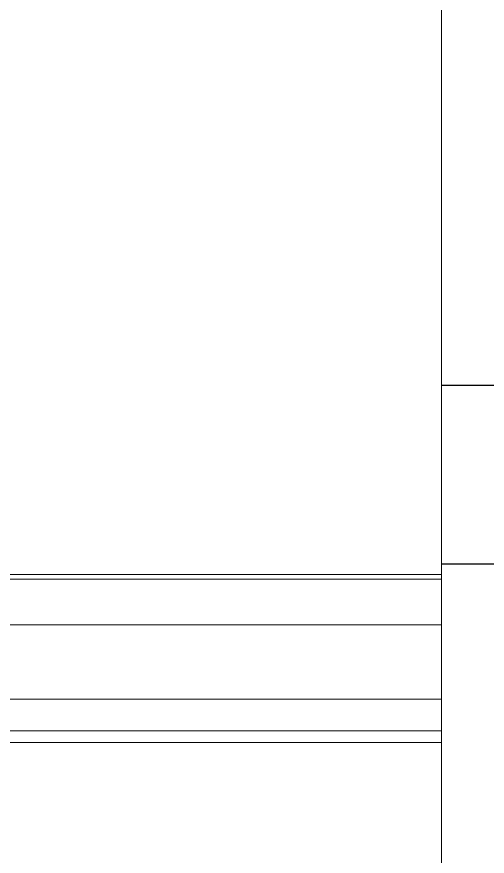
# Model space of a CAD drawing. Header units: millimetres. Extents: x 37984 to 70752, y 14140 to 37584.
# Drawn here: x 39519.75 to 39532.9, y 35683.73 to 35707.21 of the extents above; entities that cross this region are included whole.
import ezdxf

# ---------------------------------------------------------------- set-up
doc = ezdxf.new("R2010")
doc.units = ezdxf.units.MM
doc.set_wipeout_variables(frame=1)
doc.layers.add('000-PI-Oprema', color=30, linetype='Continuous', lineweight=5)
doc.layers.add('004-PI-DIN Šina', color=3, linetype='Continuous')

# ---------------------------------------------------------------- blocks, each defined once
blk = doc.blocks.new('*U853')
at = {"layer": '004-PI-DIN Šina'}
blk.add_lwpolyline([(410, -17.5), (410, 17.5), (0, 17.5), (0, -17.5)], close=True, dxfattribs=at)
blk.add_lwpolyline([(0, -12.5), (410, -12.5)], dxfattribs=at)
blk = doc.blocks.new('Socomec I-60')
blk.add_wipeout([(0, 44.75), (35.7, 44.75), (35.7, -44.75), (0, -44.75)]).dxf.layer = '000-PI-Oprema'
at = {"layer": '000-PI-Oprema'}
for p, q in [((35.7, -21.28), (35.7, 21.28)), ((0, -17.8), (35.7, -17.8)), ((23.45, -17.926), (35.7, -17.926)), ((0, -19.205), (35.7, -19.205)), ((0, -21.28), (35.7, -21.28)), ((35.7, -22.173), (35.7, -21.28)), ((0, -22.173), (35.7, -22.173)), ((35.7, -22.496), (35.7, -22.173)), ((0, -22.496), (35.7, -22.496)), ((35.7, -22.496), (35.7, -44.75))]:
    blk.add_line(p, q, dxfattribs=at)

msp = doc.modelspace()

# ---------------------------------------------------------------- block references
msp.add_blockref('*U853', (39303.172, 35709.404))

# ---------------------------------------------------------------- next in the draw order: block references
at = {"layer": '000-PI-Oprema'}
msp.add_blockref('Socomec I-60', (39495.922, 35709.406), dxfattribs=at)

doc.saveas('drawing.dxf')
